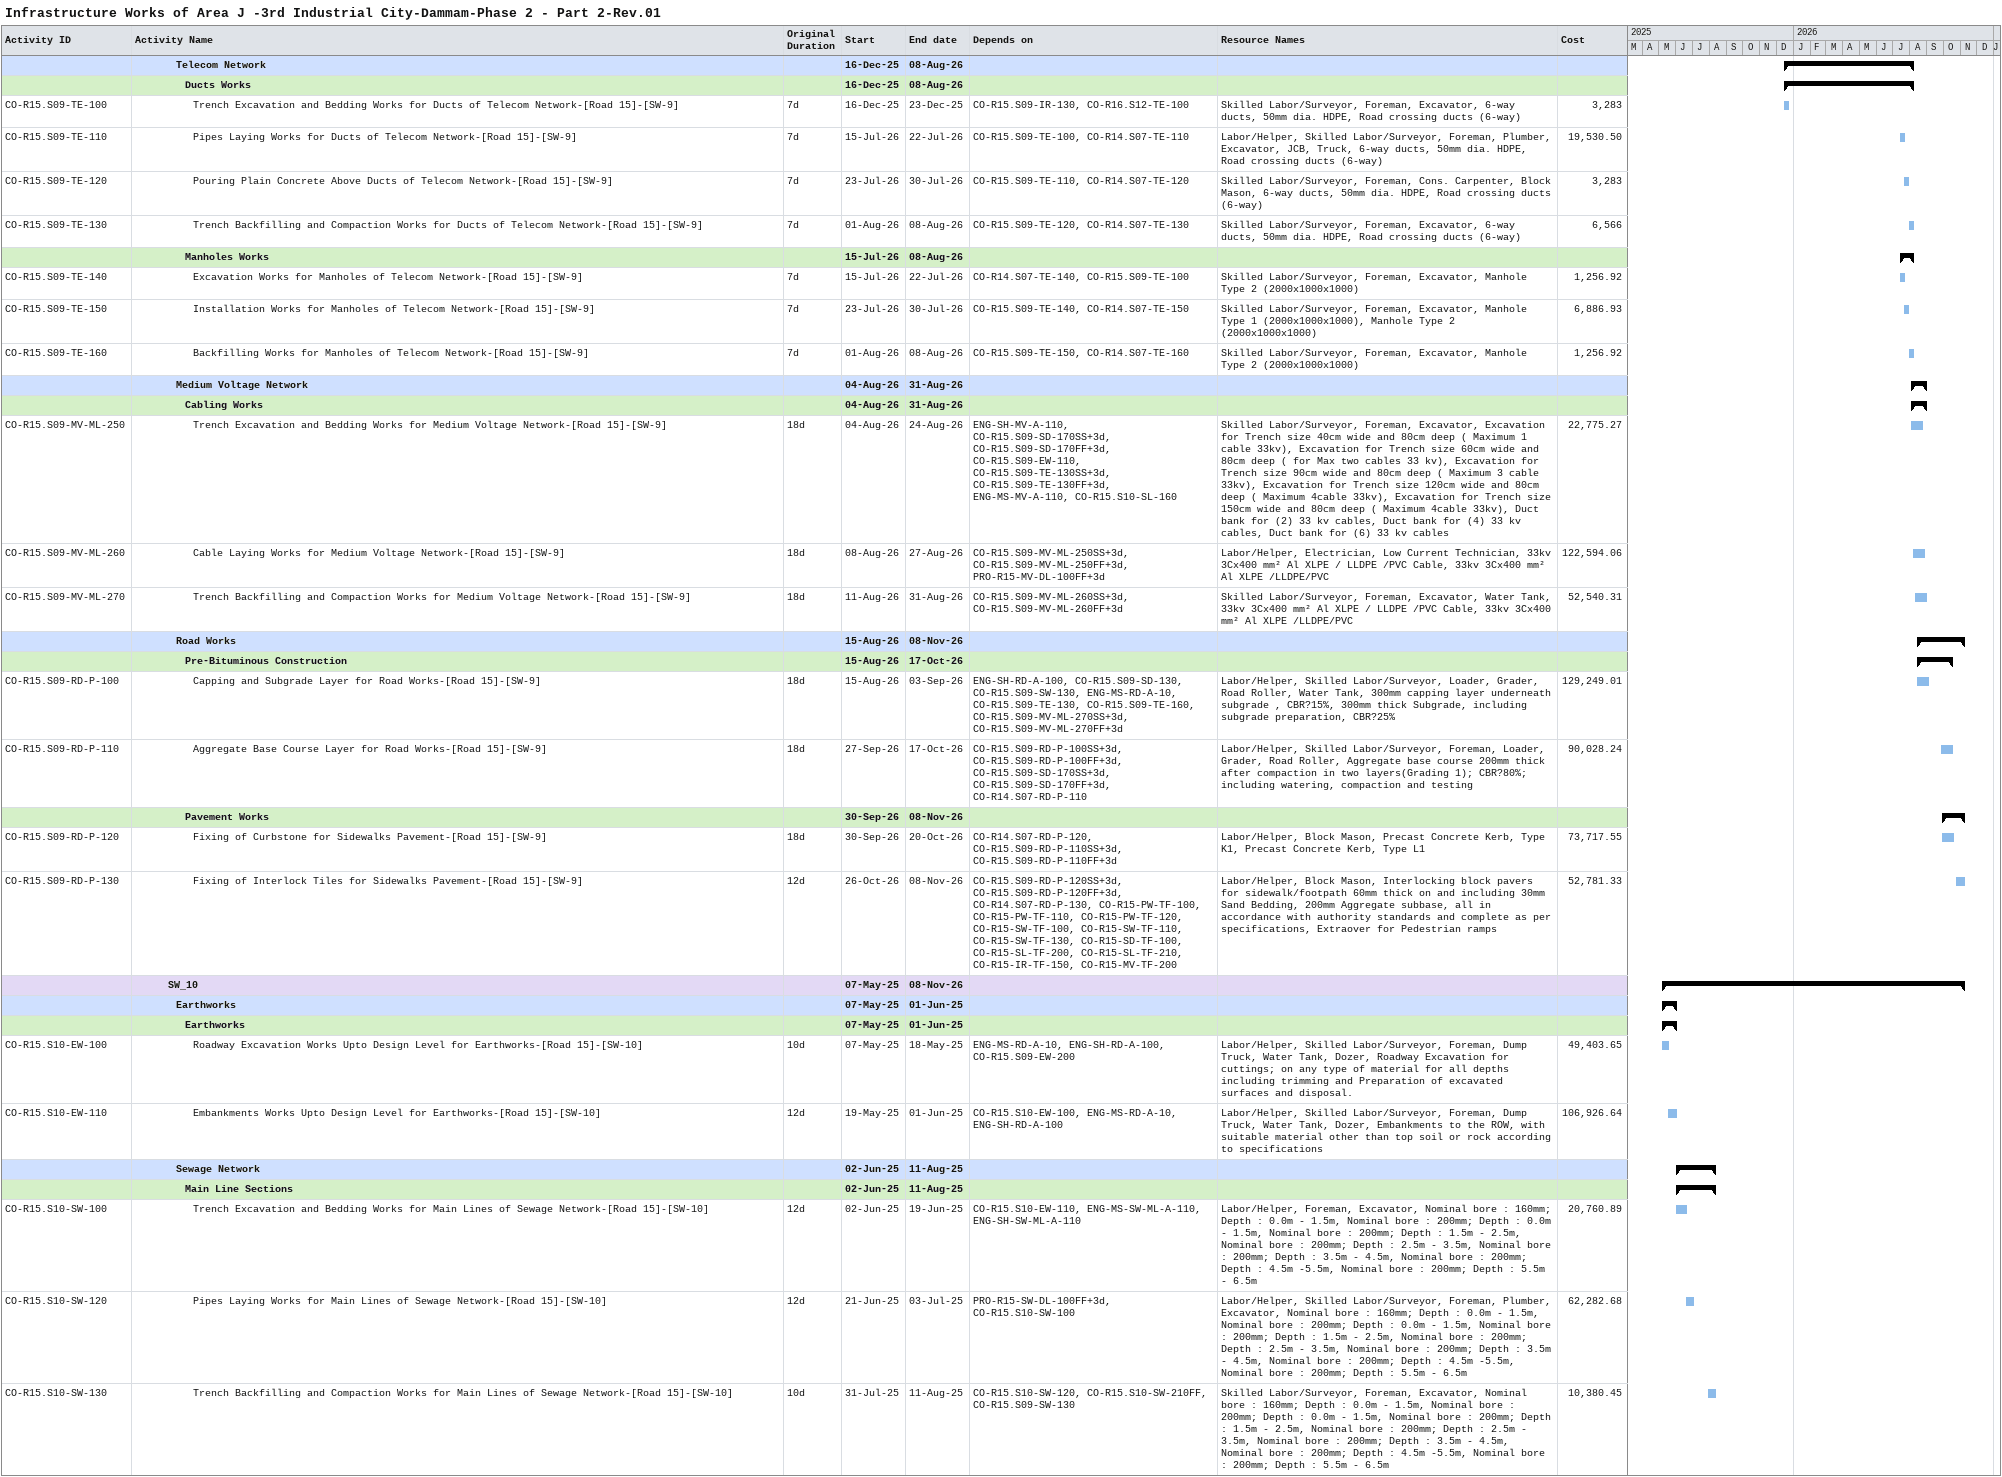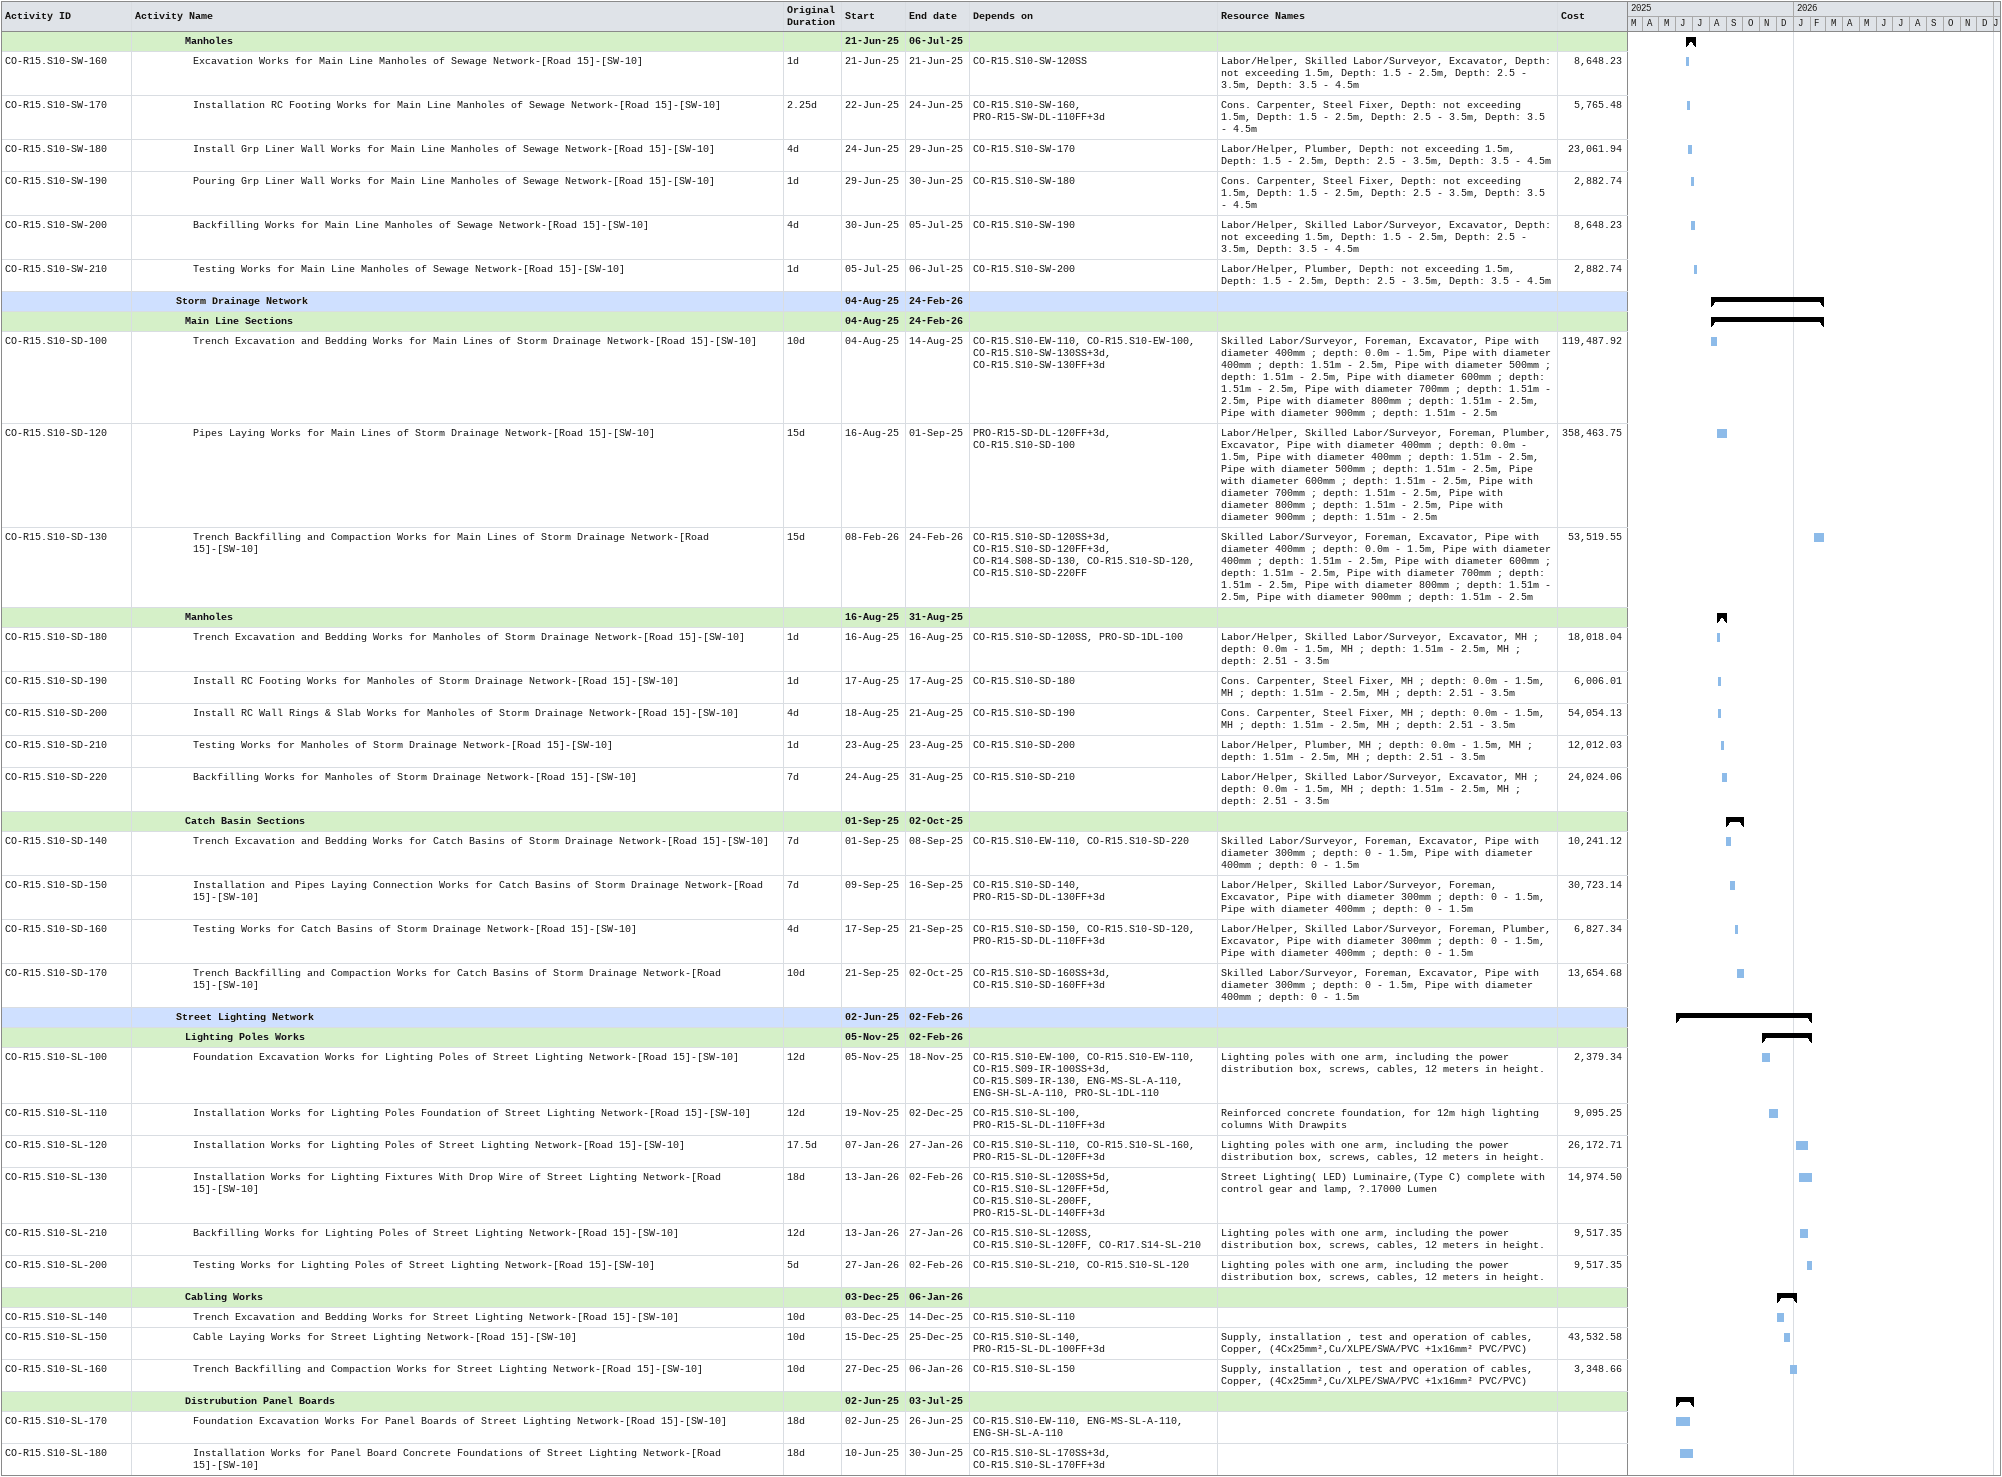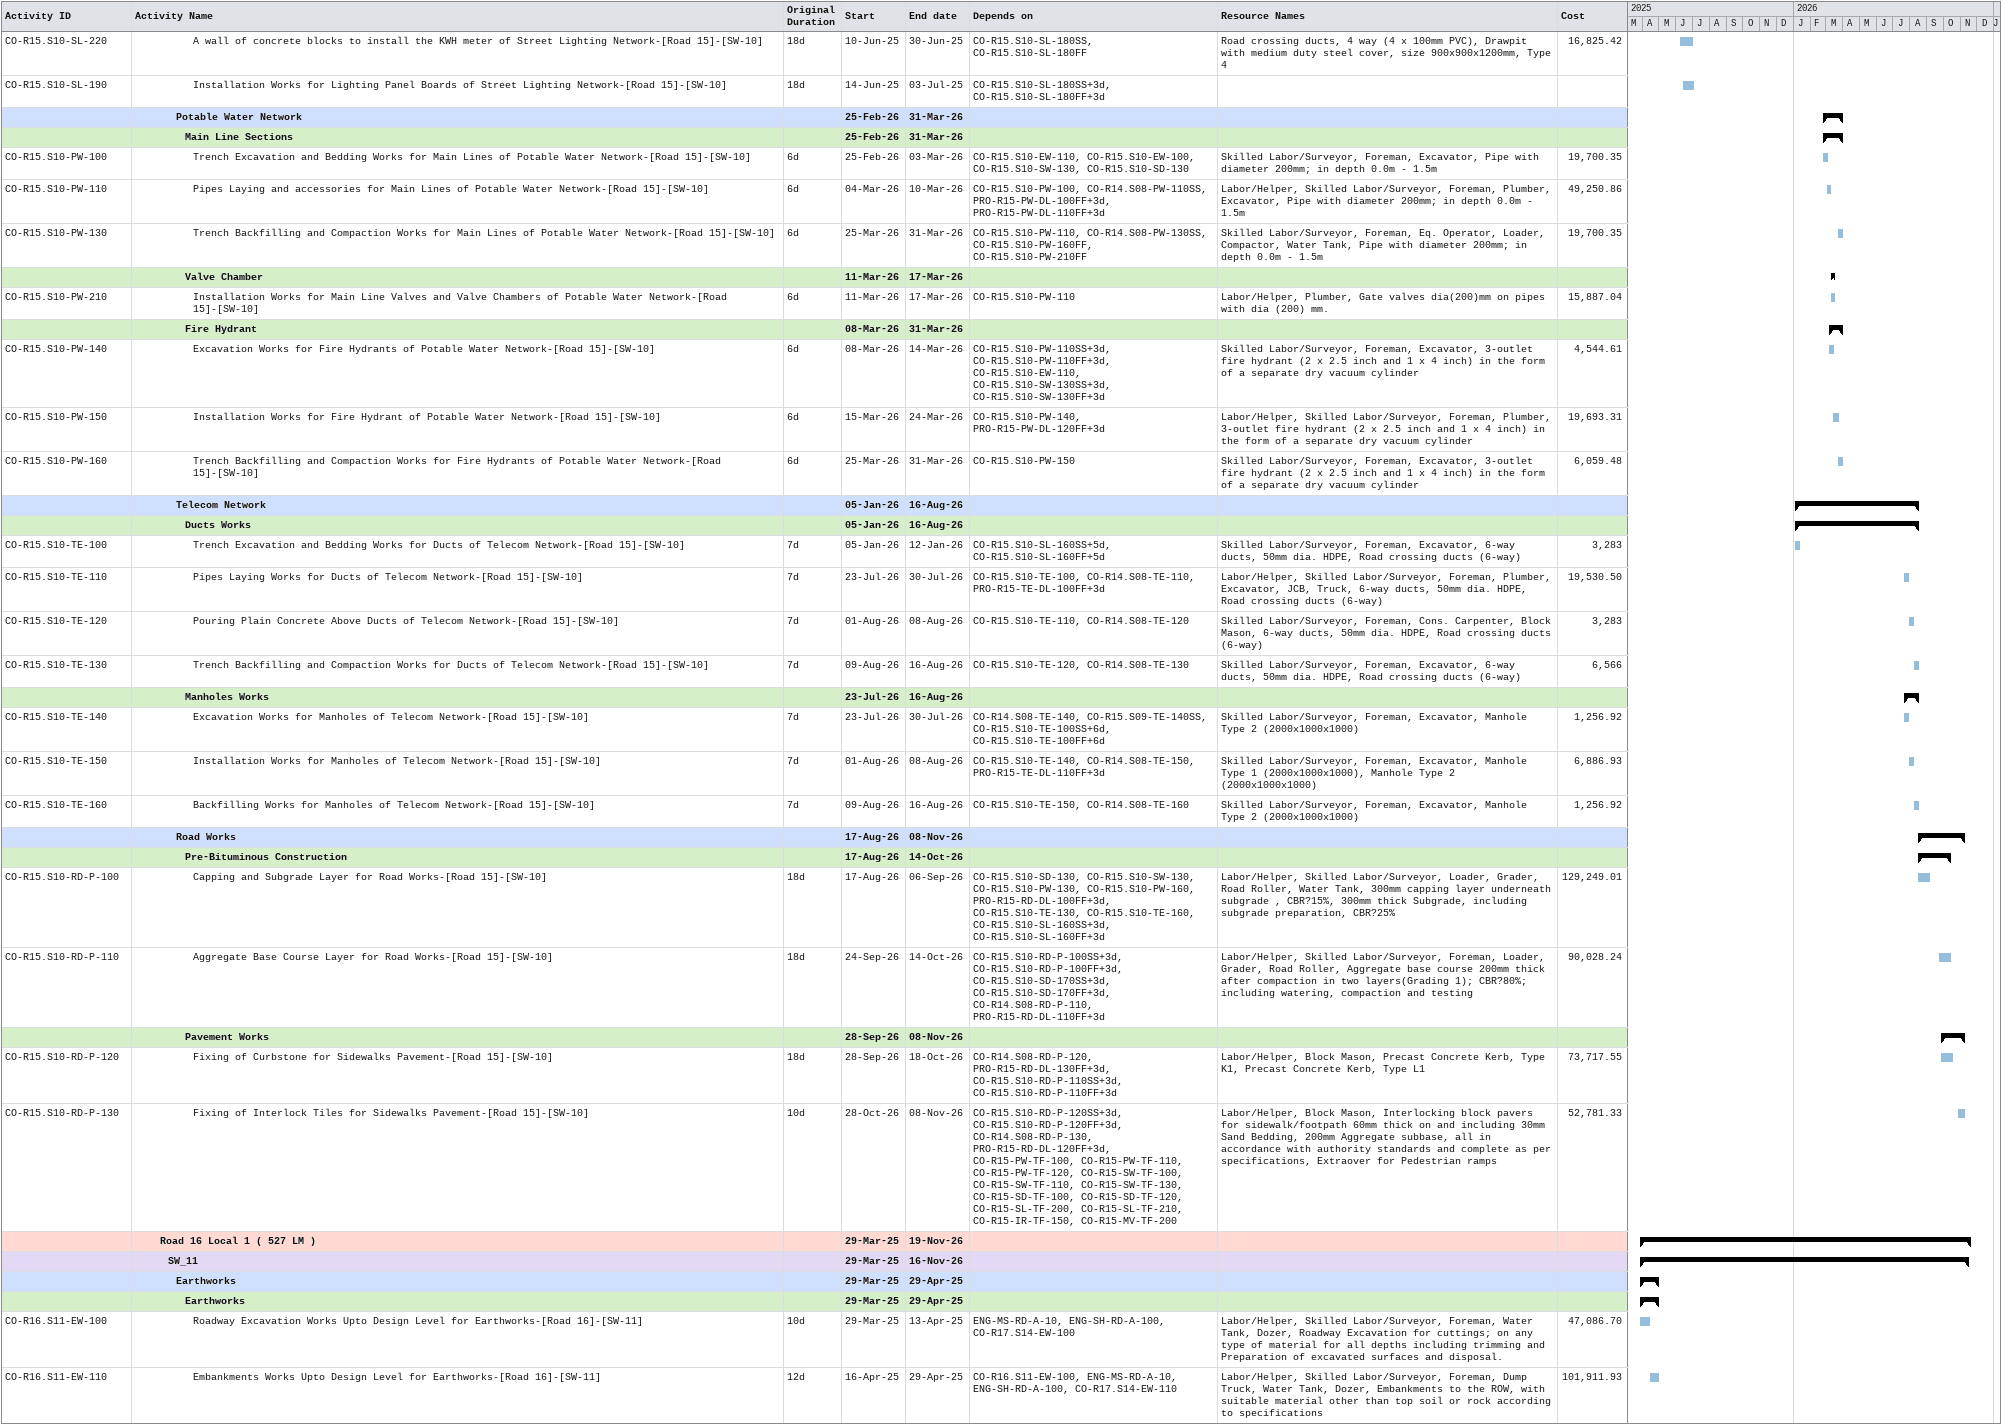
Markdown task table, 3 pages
Infrastructure Works of Area J -3rd Industrial City-Dammam-Phase 2 - Part 2-Rev.01

| ID | Level | Task | Original duration | Start | Finish | Predecessors | Resources | Cost |
|---|---|---|---|---|---|---|---|---|
|  | 6 | **Telecom Network** |  | 2025-12-16 | 2026-08-08 |  |  |  |
|  | 7 | **Ducts Works** |  | 2025-12-16 | 2026-08-08 |  |  |  |
| CO-R15.S09-TE-100 | 8 | Trench Excavation and Bedding Works for Ducts of Telecom Network-[Road 15]-[SW-9] | 7d | 2025-12-16 | 2025-12-23 | CO-R15.S09-IR-130, CO-R16.S12-TE-100 | Skilled Labor/Surveyor, Foreman, Excavator, 6-way ducts, 50mm dia. HDPE, Road crossing ducts (6-way) | 3283 |
| CO-R15.S09-TE-110 | 8 | Pipes Laying Works for Ducts of Telecom Network-[Road 15]-[SW-9] | 7d | 2026-07-15 | 2026-07-22 | CO-R15.S09-TE-100, CO-R14.S07-TE-110 | Labor/Helper, Skilled Labor/Surveyor, Foreman, Plumber, Excavator, JCB, Truck, 6-way ducts, 50mm dia. HDPE, Road crossing ducts (6-way) | 19530.50 |
| CO-R15.S09-TE-120 | 8 | Pouring Plain Concrete Above Ducts of Telecom Network-[Road 15]-[SW-9] | 7d | 2026-07-23 | 2026-07-30 | CO-R15.S09-TE-110, CO-R14.S07-TE-120 | Skilled Labor/Surveyor, Foreman, Cons. Carpenter, Block Mason, 6-way ducts, 50mm dia. HDPE, Road crossing ducts (6-way) | 3283 |
| CO-R15.S09-TE-130 | 8 | Trench Backfilling and Compaction Works for Ducts of Telecom Network-[Road 15]-[SW-9] | 7d | 2026-08-01 | 2026-08-08 | CO-R15.S09-TE-120, CO-R14.S07-TE-130 | Skilled Labor/Surveyor, Foreman, Excavator, 6-way ducts, 50mm dia. HDPE, Road crossing ducts (6-way) | 6566 |
|  | 7 | **Manholes Works** |  | 2026-07-15 | 2026-08-08 |  |  |  |
| CO-R15.S09-TE-140 | 8 | Excavation Works for Manholes of Telecom Network-[Road 15]-[SW-9] | 7d | 2026-07-15 | 2026-07-22 | CO-R14.S07-TE-140, CO-R15.S09-TE-100 | Skilled Labor/Surveyor, Foreman, Excavator, Manhole Type 2 (2000x1000x1000) | 1256.92 |
| CO-R15.S09-TE-150 | 8 | Installation Works for Manholes of Telecom Network-[Road 15]-[SW-9] | 7d | 2026-07-23 | 2026-07-30 | CO-R15.S09-TE-140, CO-R14.S07-TE-150 | Skilled Labor/Surveyor, Foreman, Excavator, Manhole Type 1 (2000x1000x1000), Manhole Type 2 (2000x1000x1000) | 6886.93 |
| CO-R15.S09-TE-160 | 8 | Backfilling Works for Manholes of Telecom Network-[Road 15]-[SW-9] | 7d | 2026-08-01 | 2026-08-08 | CO-R15.S09-TE-150, CO-R14.S07-TE-160 | Skilled Labor/Surveyor, Foreman, Excavator, Manhole Type 2 (2000x1000x1000) | 1256.92 |
|  | 6 | **Medium Voltage Network** |  | 2026-08-04 | 2026-08-31 |  |  |  |
|  | 7 | **Cabling Works** |  | 2026-08-04 | 2026-08-31 |  |  |  |
| CO-R15.S09-MV-ML-250 | 8 | Trench Excavation and Bedding Works for Medium Voltage Network-[Road 15]-[SW-9] | 18d | 2026-08-04 | 2026-08-24 | ENG-SH-MV-A-110, CO-R15.S09-SD-170SS+3d, CO-R15.S09-SD-170FF+3d, CO-R15.S09-EW-110, CO-R15.S09-TE-130SS+3d, CO-R15.S09-TE-130FF+3d, ENG-MS-MV-A-110, CO-R15.S10-SL-160 | Skilled Labor/Surveyor, Foreman, Excavator, Excavation for Trench size 40cm wide and 80cm deep ( Maximum 1 cable 33kv), Excavation for Trench size 60cm wide and 80cm deep ( for Max two cables 33 kv), Excavation for Trench size 90cm wide and 80cm deep ( Maximum 3 cable 33kv), Excavation for Trench size 120cm wide and 80cm deep ( Maximum 4cable 33kv), Excavation for Trench size 150cm wide and 80cm deep ( Maximum 4cable 33kv), Duct bank for (2) 33 kv cables, Duct bank for (4) 33 kv cables, Duct bank for (6) 33 kv cables | 22775.27 |
| CO-R15.S09-MV-ML-260 | 8 | Cable Laying Works for Medium Voltage Network-[Road 15]-[SW-9] | 18d | 2026-08-08 | 2026-08-27 | CO-R15.S09-MV-ML-250SS+3d, CO-R15.S09-MV-ML-250FF+3d, PRO-R15-MV-DL-100FF+3d | Labor/Helper, Electrician, Low Current Technician, 33kv 3Cx400 mm² Al XLPE / LLDPE /PVC Cable, 33kv 3Cx400 mm² Al XLPE /LLDPE/PVC | 122594.06 |
| CO-R15.S09-MV-ML-270 | 8 | Trench Backfilling and Compaction Works for Medium Voltage Network-[Road 15]-[SW-9] | 18d | 2026-08-11 | 2026-08-31 | CO-R15.S09-MV-ML-260SS+3d, CO-R15.S09-MV-ML-260FF+3d | Skilled Labor/Surveyor, Foreman, Excavator, Water Tank, 33kv 3Cx400 mm² Al XLPE / LLDPE /PVC Cable, 33kv 3Cx400 mm² Al XLPE /LLDPE/PVC | 52540.31 |
|  | 6 | **Road Works** |  | 2026-08-15 | 2026-11-08 |  |  |  |
|  | 7 | **Pre-Bituminous Construction** |  | 2026-08-15 | 2026-10-17 |  |  |  |
| CO-R15.S09-RD-P-100 | 8 | Capping and Subgrade Layer for Road Works-[Road 15]-[SW-9] | 18d | 2026-08-15 | 2026-09-03 | ENG-SH-RD-A-100, CO-R15.S09-SD-130, CO-R15.S09-SW-130, ENG-MS-RD-A-10, CO-R15.S09-TE-130, CO-R15.S09-TE-160, CO-R15.S09-MV-ML-270SS+3d, CO-R15.S09-MV-ML-270FF+3d | Labor/Helper, Skilled Labor/Surveyor, Loader, Grader, Road Roller, Water Tank, 300mm capping layer underneath subgrade , CBR?15%, 300mm thick Subgrade, including subgrade preparation, CBR?25% | 129249.01 |
| CO-R15.S09-RD-P-110 | 8 | Aggregate Base Course Layer for Road Works-[Road 15]-[SW-9] | 18d | 2026-09-27 | 2026-10-17 | CO-R15.S09-RD-P-100SS+3d, CO-R15.S09-RD-P-100FF+3d, CO-R15.S09-SD-170SS+3d, CO-R15.S09-SD-170FF+3d, CO-R14.S07-RD-P-110 | Labor/Helper, Skilled Labor/Surveyor, Foreman, Loader, Grader, Road Roller, Aggregate base course 200mm thick after compaction in two layers(Grading 1); CBR?80%; including watering, compaction and testing | 90028.24 |
|  | 7 | **Pavement Works** |  | 2026-09-30 | 2026-11-08 |  |  |  |
| CO-R15.S09-RD-P-120 | 8 | Fixing of Curbstone for Sidewalks Pavement-[Road 15]-[SW-9] | 18d | 2026-09-30 | 2026-10-20 | CO-R14.S07-RD-P-120, CO-R15.S09-RD-P-110SS+3d, CO-R15.S09-RD-P-110FF+3d | Labor/Helper, Block Mason, Precast Concrete Kerb, Type K1, Precast Concrete Kerb, Type L1 | 73717.55 |
| CO-R15.S09-RD-P-130 | 8 | Fixing of Interlock Tiles for Sidewalks Pavement-[Road 15]-[SW-9] | 12d | 2026-10-26 | 2026-11-08 | CO-R15.S09-RD-P-120SS+3d, CO-R15.S09-RD-P-120FF+3d, CO-R14.S07-RD-P-130, CO-R15-PW-TF-100, CO-R15-PW-TF-110, CO-R15-PW-TF-120, CO-R15-SW-TF-100, CO-R15-SW-TF-110, CO-R15-SW-TF-130, CO-R15-SD-TF-100, CO-R15-SL-TF-200, CO-R15-SL-TF-210, CO-R15-IR-TF-150, CO-R15-MV-TF-200 | Labor/Helper, Block Mason, Interlocking block pavers for sidewalk/footpath 60mm thick on and including 30mm Sand Bedding, 200mm Aggregate subbase, all in accordance with authority standards and complete as per specifications, Extraover for Pedestrian ramps | 52781.33 |
|  | 5 | **SW_10** |  | 2025-05-07 | 2026-11-08 |  |  |  |
|  | 6 | **Earthworks** |  | 2025-05-07 | 2025-06-01 |  |  |  |
|  | 7 | **Earthworks** |  | 2025-05-07 | 2025-06-01 |  |  |  |
| CO-R15.S10-EW-100 | 8 | Roadway Excavation Works Upto Design Level for Earthworks-[Road 15]-[SW-10] | 10d | 2025-05-07 | 2025-05-18 | ENG-MS-RD-A-10, ENG-SH-RD-A-100, CO-R15.S09-EW-200 | Labor/Helper, Skilled Labor/Surveyor, Foreman, Dump Truck, Water Tank, Dozer, Roadway Excavation for cuttings; on any type of material for all depths including trimming and Preparation of excavated surfaces and disposal. | 49403.65 |
| CO-R15.S10-EW-110 | 8 | Embankments Works Upto Design Level for Earthworks-[Road 15]-[SW-10] | 12d | 2025-05-19 | 2025-06-01 | CO-R15.S10-EW-100, ENG-MS-RD-A-10, ENG-SH-RD-A-100 | Labor/Helper, Skilled Labor/Surveyor, Foreman, Dump Truck, Water Tank, Dozer, Embankments to the ROW, with suitable material other than top soil or rock according to specifications | 106926.64 |
|  | 6 | **Sewage Network** |  | 2025-06-02 | 2025-08-11 |  |  |  |
|  | 7 | **Main Line Sections** |  | 2025-06-02 | 2025-08-11 |  |  |  |
| CO-R15.S10-SW-100 | 8 | Trench Excavation and Bedding Works for Main Lines of Sewage Network-[Road 15]-[SW-10] | 12d | 2025-06-02 | 2025-06-19 | CO-R15.S10-EW-110, ENG-MS-SW-ML-A-110, ENG-SH-SW-ML-A-110 | Labor/Helper, Foreman, Excavator, Nominal bore : 160mm; Depth : 0.0m - 1.5m, Nominal bore : 200mm; Depth : 0.0m - 1.5m, Nominal bore : 200mm; Depth : 1.5m - 2.5m, Nominal bore : 200mm; Depth : 2.5m - 3.5m, Nominal bore : 200mm; Depth : 3.5m - 4.5m, Nominal bore : 200mm; Depth : 4.5m -5.5m, Nominal bore : 200mm; Depth : 5.5m - 6.5m | 20760.89 |
| CO-R15.S10-SW-120 | 8 | Pipes Laying Works for Main Lines of Sewage Network-[Road 15]-[SW-10] | 12d | 2025-06-21 | 2025-07-03 | PRO-R15-SW-DL-100FF+3d, CO-R15.S10-SW-100 | Labor/Helper, Skilled Labor/Surveyor, Foreman, Plumber, Excavator, Nominal bore : 160mm; Depth : 0.0m - 1.5m, Nominal bore : 200mm; Depth : 0.0m - 1.5m, Nominal bore : 200mm; Depth : 1.5m - 2.5m, Nominal bore : 200mm; Depth : 2.5m - 3.5m, Nominal bore : 200mm; Depth : 3.5m - 4.5m, Nominal bore : 200mm; Depth : 4.5m -5.5m, Nominal bore : 200mm; Depth : 5.5m - 6.5m | 62282.68 |
| CO-R15.S10-SW-130 | 8 | Trench Backfilling and Compaction Works for Main Lines of Sewage Network-[Road 15]-[SW-10] | 10d | 2025-07-31 | 2025-08-11 | CO-R15.S10-SW-120, CO-R15.S10-SW-210FF, CO-R15.S09-SW-130 | Skilled Labor/Surveyor, Foreman, Excavator, Nominal bore : 160mm; Depth : 0.0m - 1.5m, Nominal bore : 200mm; Depth : 0.0m - 1.5m, Nominal bore : 200mm; Depth : 1.5m - 2.5m, Nominal bore : 200mm; Depth : 2.5m - 3.5m, Nominal bore : 200mm; Depth : 3.5m - 4.5m, Nominal bore : 200mm; Depth : 4.5m -5.5m, Nominal bore : 200mm; Depth : 5.5m - 6.5m | 10380.45 |
|  | 7 | **Manholes** |  | 2025-06-21 | 2025-07-06 |  |  |  |
| CO-R15.S10-SW-160 | 8 | Excavation Works for Main Line Manholes of Sewage Network-[Road 15]-[SW-10] | 1d | 2025-06-21 | 2025-06-21 | CO-R15.S10-SW-120SS | Labor/Helper, Skilled Labor/Surveyor, Excavator, Depth: not exceeding 1.5m, Depth: 1.5 - 2.5m, Depth: 2.5 - 3.5m, Depth: 3.5 - 4.5m | 8648.23 |
| CO-R15.S10-SW-170 | 8 | Installation RC Footing Works for Main Line Manholes of Sewage Network-[Road 15]-[SW-10] | 2.25d | 2025-06-22 | 2025-06-24 | CO-R15.S10-SW-160, PRO-R15-SW-DL-110FF+3d | Cons. Carpenter, Steel Fixer, Depth: not exceeding 1.5m, Depth: 1.5 - 2.5m, Depth: 2.5 - 3.5m, Depth: 3.5 - 4.5m | 5765.48 |
| CO-R15.S10-SW-180 | 8 | Install Grp Liner Wall Works for Main Line Manholes of Sewage Network-[Road 15]-[SW-10] | 4d | 2025-06-24 | 2025-06-29 | CO-R15.S10-SW-170 | Labor/Helper, Plumber, Depth: not exceeding 1.5m, Depth: 1.5 - 2.5m, Depth: 2.5 - 3.5m, Depth: 3.5 - 4.5m | 23061.94 |
| CO-R15.S10-SW-190 | 8 | Pouring Grp Liner Wall Works for Main Line Manholes of Sewage Network-[Road 15]-[SW-10] | 1d | 2025-06-29 | 2025-06-30 | CO-R15.S10-SW-180 | Cons. Carpenter, Steel Fixer, Depth: not exceeding 1.5m, Depth: 1.5 - 2.5m, Depth: 2.5 - 3.5m, Depth: 3.5 - 4.5m | 2882.74 |
| CO-R15.S10-SW-200 | 8 | Backfilling Works for Main Line Manholes of Sewage Network-[Road 15]-[SW-10] | 4d | 2025-06-30 | 2025-07-05 | CO-R15.S10-SW-190 | Labor/Helper, Skilled Labor/Surveyor, Excavator, Depth: not exceeding 1.5m, Depth: 1.5 - 2.5m, Depth: 2.5 - 3.5m, Depth: 3.5 - 4.5m | 8648.23 |
| CO-R15.S10-SW-210 | 8 | Testing Works for Main Line Manholes of Sewage Network-[Road 15]-[SW-10] | 1d | 2025-07-05 | 2025-07-06 | CO-R15.S10-SW-200 | Labor/Helper, Plumber, Depth: not exceeding 1.5m, Depth: 1.5 - 2.5m, Depth: 2.5 - 3.5m, Depth: 3.5 - 4.5m | 2882.74 |
|  | 6 | **Storm Drainage Network** |  | 2025-08-04 | 2026-02-24 |  |  |  |
|  | 7 | **Main Line Sections** |  | 2025-08-04 | 2026-02-24 |  |  |  |
| CO-R15.S10-SD-100 | 8 | Trench Excavation and Bedding Works for Main Lines of Storm Drainage Network-[Road 15]-[SW-10] | 10d | 2025-08-04 | 2025-08-14 | CO-R15.S10-EW-110, CO-R15.S10-EW-100, CO-R15.S10-SW-130SS+3d, CO-R15.S10-SW-130FF+3d | Skilled Labor/Surveyor, Foreman, Excavator, Pipe with diameter 400mm ; depth: 0.0m - 1.5m, Pipe with diameter 400mm ; depth: 1.51m - 2.5m, Pipe with diameter 500mm ; depth: 1.51m - 2.5m, Pipe with diameter 600mm ; depth: 1.51m - 2.5m, Pipe with diameter 700mm ; depth: 1.51m - 2.5m, Pipe with diameter 800mm ; depth: 1.51m - 2.5m, Pipe with diameter 900mm ; depth: 1.51m - 2.5m | 119487.92 |
| CO-R15.S10-SD-120 | 8 | Pipes Laying Works for Main Lines of Storm Drainage Network-[Road 15]-[SW-10] | 15d | 2025-08-16 | 2025-09-01 | PRO-R15-SD-DL-120FF+3d, CO-R15.S10-SD-100 | Labor/Helper, Skilled Labor/Surveyor, Foreman, Plumber, Excavator, Pipe with diameter 400mm ; depth: 0.0m - 1.5m, Pipe with diameter 400mm ; depth: 1.51m - 2.5m, Pipe with diameter 500mm ; depth: 1.51m - 2.5m, Pipe with diameter 600mm ; depth: 1.51m - 2.5m, Pipe with diameter 700mm ; depth: 1.51m - 2.5m, Pipe with diameter 800mm ; depth: 1.51m - 2.5m, Pipe with diameter 900mm ; depth: 1.51m - 2.5m | 358463.75 |
| CO-R15.S10-SD-130 | 8 | Trench Backfilling and Compaction Works for Main Lines of Storm Drainage Network-[Road 15]-[SW-10] | 15d | 2026-02-08 | 2026-02-24 | CO-R15.S10-SD-120SS+3d, CO-R15.S10-SD-120FF+3d, CO-R14.S08-SD-130, CO-R15.S10-SD-120, CO-R15.S10-SD-220FF | Skilled Labor/Surveyor, Foreman, Excavator, Pipe with diameter 400mm ; depth: 0.0m - 1.5m, Pipe with diameter 400mm ; depth: 1.51m - 2.5m, Pipe with diameter 600mm ; depth: 1.51m - 2.5m, Pipe with diameter 700mm ; depth: 1.51m - 2.5m, Pipe with diameter 800mm ; depth: 1.51m - 2.5m, Pipe with diameter 900mm ; depth: 1.51m - 2.5m | 53519.55 |
|  | 7 | **Manholes** |  | 2025-08-16 | 2025-08-31 |  |  |  |
| CO-R15.S10-SD-180 | 8 | Trench Excavation and Bedding Works for Manholes of Storm Drainage Network-[Road 15]-[SW-10] | 1d | 2025-08-16 | 2025-08-16 | CO-R15.S10-SD-120SS, PRO-SD-1DL-100 | Labor/Helper, Skilled Labor/Surveyor, Excavator, MH ; depth: 0.0m - 1.5m, MH ; depth: 1.51m - 2.5m, MH ; depth: 2.51 - 3.5m | 18018.04 |
| CO-R15.S10-SD-190 | 8 | Install RC Footing Works for Manholes of Storm Drainage Network-[Road 15]-[SW-10] | 1d | 2025-08-17 | 2025-08-17 | CO-R15.S10-SD-180 | Cons. Carpenter, Steel Fixer, MH ; depth: 0.0m - 1.5m, MH ; depth: 1.51m - 2.5m, MH ; depth: 2.51 - 3.5m | 6006.01 |
| CO-R15.S10-SD-200 | 8 | Install RC Wall Rings & Slab Works for Manholes of Storm Drainage Network-[Road 15]-[SW-10] | 4d | 2025-08-18 | 2025-08-21 | CO-R15.S10-SD-190 | Cons. Carpenter, Steel Fixer, MH ; depth: 0.0m - 1.5m, MH ; depth: 1.51m - 2.5m, MH ; depth: 2.51 - 3.5m | 54054.13 |
| CO-R15.S10-SD-210 | 8 | Testing Works for Manholes of Storm Drainage Network-[Road 15]-[SW-10] | 1d | 2025-08-23 | 2025-08-23 | CO-R15.S10-SD-200 | Labor/Helper, Plumber, MH ; depth: 0.0m - 1.5m, MH ; depth: 1.51m - 2.5m, MH ; depth: 2.51 - 3.5m | 12012.03 |
| CO-R15.S10-SD-220 | 8 | Backfilling Works for Manholes of Storm Drainage Network-[Road 15]-[SW-10] | 7d | 2025-08-24 | 2025-08-31 | CO-R15.S10-SD-210 | Labor/Helper, Skilled Labor/Surveyor, Excavator, MH ; depth: 0.0m - 1.5m, MH ; depth: 1.51m - 2.5m, MH ; depth: 2.51 - 3.5m | 24024.06 |
|  | 7 | **Catch Basin Sections** |  | 2025-09-01 | 2025-10-02 |  |  |  |
| CO-R15.S10-SD-140 | 8 | Trench Excavation and Bedding Works for Catch Basins of Storm Drainage Network-[Road 15]-[SW-10] | 7d | 2025-09-01 | 2025-09-08 | CO-R15.S10-EW-110, CO-R15.S10-SD-220 | Skilled Labor/Surveyor, Foreman, Excavator, Pipe with diameter 300mm ; depth: 0 - 1.5m, Pipe with diameter 400mm ; depth: 0 - 1.5m | 10241.12 |
| CO-R15.S10-SD-150 | 8 | Installation and Pipes Laying Connection Works for Catch Basins of Storm Drainage Network-[Road 15]-[SW-10] | 7d | 2025-09-09 | 2025-09-16 | CO-R15.S10-SD-140, PRO-R15-SD-DL-130FF+3d | Labor/Helper, Skilled Labor/Surveyor, Foreman, Excavator, Pipe with diameter 300mm ; depth: 0 - 1.5m, Pipe with diameter 400mm ; depth: 0 - 1.5m | 30723.14 |
| CO-R15.S10-SD-160 | 8 | Testing Works for Catch Basins of Storm Drainage Network-[Road 15]-[SW-10] | 4d | 2025-09-17 | 2025-09-21 | CO-R15.S10-SD-150, CO-R15.S10-SD-120, PRO-R15-SD-DL-110FF+3d | Labor/Helper, Skilled Labor/Surveyor, Foreman, Plumber, Excavator, Pipe with diameter 300mm ; depth: 0 - 1.5m, Pipe with diameter 400mm ; depth: 0 - 1.5m | 6827.34 |
| CO-R15.S10-SD-170 | 8 | Trench Backfilling and Compaction Works for Catch Basins of Storm Drainage Network-[Road 15]-[SW-10] | 10d | 2025-09-21 | 2025-10-02 | CO-R15.S10-SD-160SS+3d, CO-R15.S10-SD-160FF+3d | Skilled Labor/Surveyor, Foreman, Excavator, Pipe with diameter 300mm ; depth: 0 - 1.5m, Pipe with diameter 400mm ; depth: 0 - 1.5m | 13654.68 |
|  | 6 | **Street Lighting Network** |  | 2025-06-02 | 2026-02-02 |  |  |  |
|  | 7 | **Lighting Poles Works** |  | 2025-11-05 | 2026-02-02 |  |  |  |
| CO-R15.S10-SL-100 | 8 | Foundation Excavation Works for Lighting Poles of Street Lighting Network-[Road 15]-[SW-10] | 12d | 2025-11-05 | 2025-11-18 | CO-R15.S10-EW-100, CO-R15.S10-EW-110, CO-R15.S09-IR-100SS+3d, CO-R15.S09-IR-130, ENG-MS-SL-A-110, ENG-SH-SL-A-110, PRO-SL-1DL-110 | Lighting poles with one arm, including the power distribution box, screws, cables, 12 meters in height. | 2379.34 |
| CO-R15.S10-SL-110 | 8 | Installation Works for Lighting Poles Foundation of Street Lighting Network-[Road 15]-[SW-10] | 12d | 2025-11-19 | 2025-12-02 | CO-R15.S10-SL-100, PRO-R15-SL-DL-110FF+3d | Reinforced concrete foundation, for 12m high lighting columns With Drawpits | 9095.25 |
| CO-R15.S10-SL-120 | 8 | Installation Works for Lighting Poles of Street Lighting Network-[Road 15]-[SW-10] | 17.5d | 2026-01-07 | 2026-01-27 | CO-R15.S10-SL-110, CO-R15.S10-SL-160, PRO-R15-SL-DL-120FF+3d | Lighting poles with one arm, including the power distribution box, screws, cables, 12 meters in height. | 26172.71 |
| CO-R15.S10-SL-130 | 8 | Installation Works for Lighting Fixtures With Drop Wire of Street Lighting Network-[Road 15]-[SW-10] | 18d | 2026-01-13 | 2026-02-02 | CO-R15.S10-SL-120SS+5d, CO-R15.S10-SL-120FF+5d, CO-R15.S10-SL-200FF, PRO-R15-SL-DL-140FF+3d | Street Lighting( LED) Luminaire,(Type C) complete with control gear and lamp, ?.17000 Lumen | 14974.50 |
| CO-R15.S10-SL-210 | 8 | Backfilling Works for Lighting Poles of Street Lighting Network-[Road 15]-[SW-10] | 12d | 2026-01-13 | 2026-01-27 | CO-R15.S10-SL-120SS, CO-R15.S10-SL-120FF, CO-R17.S14-SL-210 | Lighting poles with one arm, including the power distribution box, screws, cables, 12 meters in height. | 9517.35 |
| CO-R15.S10-SL-200 | 8 | Testing Works for Lighting Poles of Street Lighting Network-[Road 15]-[SW-10] | 5d | 2026-01-27 | 2026-02-02 | CO-R15.S10-SL-210, CO-R15.S10-SL-120 | Lighting poles with one arm, including the power distribution box, screws, cables, 12 meters in height. | 9517.35 |
|  | 7 | **Cabling Works** |  | 2025-12-03 | 2026-01-06 |  |  |  |
| CO-R15.S10-SL-140 | 8 | Trench Excavation and Bedding Works for Street Lighting Network-[Road 15]-[SW-10] | 10d | 2025-12-03 | 2025-12-14 | CO-R15.S10-SL-110 |  |  |
| CO-R15.S10-SL-150 | 8 | Cable Laying Works for Street Lighting Network-[Road 15]-[SW-10] | 10d | 2025-12-15 | 2025-12-25 | CO-R15.S10-SL-140, PRO-R15-SL-DL-100FF+3d | Supply, installation , test and operation of cables, Copper, (4Cx25mm²,Cu/XLPE/SWA/PVC +1x16mm² PVC/PVC) | 43532.58 |
| CO-R15.S10-SL-160 | 8 | Trench Backfilling and Compaction Works for Street Lighting Network-[Road 15]-[SW-10] | 10d | 2025-12-27 | 2026-01-06 | CO-R15.S10-SL-150 | Supply, installation , test and operation of cables, Copper, (4Cx25mm²,Cu/XLPE/SWA/PVC +1x16mm² PVC/PVC) | 3348.66 |
|  | 7 | **Distrubution Panel Boards** |  | 2025-06-02 | 2025-07-03 |  |  |  |
| CO-R15.S10-SL-170 | 8 | Foundation Excavation Works For Panel Boards of Street Lighting Network-[Road 15]-[SW-10] | 18d | 2025-06-02 | 2025-06-26 | CO-R15.S10-EW-110, ENG-MS-SL-A-110, ENG-SH-SL-A-110 |  |  |
| CO-R15.S10-SL-180 | 8 | Installation Works for Panel Board Concrete Foundations of Street Lighting Network-[Road 15]-[SW-10] | 18d | 2025-06-10 | 2025-06-30 | CO-R15.S10-SL-170SS+3d, CO-R15.S10-SL-170FF+3d |  |  |
| CO-R15.S10-SL-220 | 8 | A wall of concrete blocks to install the KWH meter of Street Lighting Network-[Road 15]-[SW-10] | 18d | 2025-06-10 | 2025-06-30 | CO-R15.S10-SL-180SS, CO-R15.S10-SL-180FF | Road crossing ducts, 4 way (4 x 100mm PVC), Drawpit with medium duty steel cover, size 900x900x1200mm, Type 4 | 16825.42 |
| CO-R15.S10-SL-190 | 8 | Installation Works for Lighting Panel Boards of Street Lighting Network-[Road 15]-[SW-10] | 18d | 2025-06-14 | 2025-07-03 | CO-R15.S10-SL-180SS+3d, CO-R15.S10-SL-180FF+3d |  |  |
|  | 6 | **Potable Water Network** |  | 2026-02-25 | 2026-03-31 |  |  |  |
|  | 7 | **Main Line Sections** |  | 2026-02-25 | 2026-03-31 |  |  |  |
| CO-R15.S10-PW-100 | 8 | Trench Excavation and Bedding Works for Main Lines of Potable Water Network-[Road 15]-[SW-10] | 6d | 2026-02-25 | 2026-03-03 | CO-R15.S10-EW-110, CO-R15.S10-EW-100, CO-R15.S10-SW-130, CO-R15.S10-SD-130 | Skilled Labor/Surveyor, Foreman, Excavator, Pipe with diameter 200mm; in depth 0.0m - 1.5m | 19700.35 |
| CO-R15.S10-PW-110 | 8 | Pipes Laying and accessories for Main Lines of Potable Water Network-[Road 15]-[SW-10] | 6d | 2026-03-04 | 2026-03-10 | CO-R15.S10-PW-100, CO-R14.S08-PW-110SS, PRO-R15-PW-DL-100FF+3d, PRO-R15-PW-DL-110FF+3d | Labor/Helper, Skilled Labor/Surveyor, Foreman, Plumber, Excavator, Pipe with diameter 200mm; in depth 0.0m - 1.5m | 49250.86 |
| CO-R15.S10-PW-130 | 8 | Trench Backfilling and Compaction Works for Main Lines of Potable Water Network-[Road 15]-[SW-10] | 6d | 2026-03-25 | 2026-03-31 | CO-R15.S10-PW-110, CO-R14.S08-PW-130SS, CO-R15.S10-PW-160FF, CO-R15.S10-PW-210FF | Skilled Labor/Surveyor, Foreman, Eq. Operator, Loader, Compactor, Water Tank, Pipe with diameter 200mm; in depth 0.0m - 1.5m | 19700.35 |
|  | 7 | **Valve Chamber** |  | 2026-03-11 | 2026-03-17 |  |  |  |
| CO-R15.S10-PW-210 | 8 | Installation Works for Main Line Valves and Valve Chambers of Potable Water Network-[Road 15]-[SW-10] | 6d | 2026-03-11 | 2026-03-17 | CO-R15.S10-PW-110 | Labor/Helper, Plumber, Gate valves dia(200)mm on pipes with dia (200) mm. | 15887.04 |
|  | 7 | **Fire Hydrant** |  | 2026-03-08 | 2026-03-31 |  |  |  |
| CO-R15.S10-PW-140 | 8 | Excavation Works for Fire Hydrants of Potable Water Network-[Road 15]-[SW-10] | 6d | 2026-03-08 | 2026-03-14 | CO-R15.S10-PW-110SS+3d, CO-R15.S10-PW-110FF+3d, CO-R15.S10-EW-110, CO-R15.S10-SW-130SS+3d, CO-R15.S10-SW-130FF+3d | Skilled Labor/Surveyor, Foreman, Excavator, 3-outlet fire hydrant (2 x 2.5 inch and 1 x 4 inch) in the form of a separate dry vacuum cylinder | 4544.61 |
| CO-R15.S10-PW-150 | 8 | Installation Works for Fire Hydrant of Potable Water Network-[Road 15]-[SW-10] | 6d | 2026-03-15 | 2026-03-24 | CO-R15.S10-PW-140, PRO-R15-PW-DL-120FF+3d | Labor/Helper, Skilled Labor/Surveyor, Foreman, Plumber, 3-outlet fire hydrant (2 x 2.5 inch and 1 x 4 inch) in the form of a separate dry vacuum cylinder | 19693.31 |
| CO-R15.S10-PW-160 | 8 | Trench Backfilling and Compaction Works for Fire Hydrants of Potable Water Network-[Road 15]-[SW-10] | 6d | 2026-03-25 | 2026-03-31 | CO-R15.S10-PW-150 | Skilled Labor/Surveyor, Foreman, Excavator, 3-outlet fire hydrant (2 x 2.5 inch and 1 x 4 inch) in the form of a separate dry vacuum cylinder | 6059.48 |
|  | 6 | **Telecom Network** |  | 2026-01-05 | 2026-08-16 |  |  |  |
|  | 7 | **Ducts Works** |  | 2026-01-05 | 2026-08-16 |  |  |  |
| CO-R15.S10-TE-100 | 8 | Trench Excavation and Bedding Works for Ducts of Telecom Network-[Road 15]-[SW-10] | 7d | 2026-01-05 | 2026-01-12 | CO-R15.S10-SL-160SS+5d, CO-R15.S10-SL-160FF+5d | Skilled Labor/Surveyor, Foreman, Excavator, 6-way ducts, 50mm dia. HDPE, Road crossing ducts (6-way) | 3283 |
| CO-R15.S10-TE-110 | 8 | Pipes Laying Works for Ducts of Telecom Network-[Road 15]-[SW-10] | 7d | 2026-07-23 | 2026-07-30 | CO-R15.S10-TE-100, CO-R14.S08-TE-110, PRO-R15-TE-DL-100FF+3d | Labor/Helper, Skilled Labor/Surveyor, Foreman, Plumber, Excavator, JCB, Truck, 6-way ducts, 50mm dia. HDPE, Road crossing ducts (6-way) | 19530.50 |
| CO-R15.S10-TE-120 | 8 | Pouring Plain Concrete Above Ducts of Telecom Network-[Road 15]-[SW-10] | 7d | 2026-08-01 | 2026-08-08 | CO-R15.S10-TE-110, CO-R14.S08-TE-120 | Skilled Labor/Surveyor, Foreman, Cons. Carpenter, Block Mason, 6-way ducts, 50mm dia. HDPE, Road crossing ducts (6-way) | 3283 |
| CO-R15.S10-TE-130 | 8 | Trench Backfilling and Compaction Works for Ducts of Telecom Network-[Road 15]-[SW-10] | 7d | 2026-08-09 | 2026-08-16 | CO-R15.S10-TE-120, CO-R14.S08-TE-130 | Skilled Labor/Surveyor, Foreman, Excavator, 6-way ducts, 50mm dia. HDPE, Road crossing ducts (6-way) | 6566 |
|  | 7 | **Manholes Works** |  | 2026-07-23 | 2026-08-16 |  |  |  |
| CO-R15.S10-TE-140 | 8 | Excavation Works for Manholes of Telecom Network-[Road 15]-[SW-10] | 7d | 2026-07-23 | 2026-07-30 | CO-R14.S08-TE-140, CO-R15.S09-TE-140SS, CO-R15.S10-TE-100SS+6d, CO-R15.S10-TE-100FF+6d | Skilled Labor/Surveyor, Foreman, Excavator, Manhole Type 2 (2000x1000x1000) | 1256.92 |
| CO-R15.S10-TE-150 | 8 | Installation Works for Manholes of Telecom Network-[Road 15]-[SW-10] | 7d | 2026-08-01 | 2026-08-08 | CO-R15.S10-TE-140, CO-R14.S08-TE-150, PRO-R15-TE-DL-110FF+3d | Skilled Labor/Surveyor, Foreman, Excavator, Manhole Type 1 (2000x1000x1000), Manhole Type 2 (2000x1000x1000) | 6886.93 |
| CO-R15.S10-TE-160 | 8 | Backfilling Works for Manholes of Telecom Network-[Road 15]-[SW-10] | 7d | 2026-08-09 | 2026-08-16 | CO-R15.S10-TE-150, CO-R14.S08-TE-160 | Skilled Labor/Surveyor, Foreman, Excavator, Manhole Type 2 (2000x1000x1000) | 1256.92 |
|  | 6 | **Road Works** |  | 2026-08-17 | 2026-11-08 |  |  |  |
|  | 7 | **Pre-Bituminous Construction** |  | 2026-08-17 | 2026-10-14 |  |  |  |
| CO-R15.S10-RD-P-100 | 8 | Capping and Subgrade Layer for Road Works-[Road 15]-[SW-10] | 18d | 2026-08-17 | 2026-09-06 | CO-R15.S10-SD-130, CO-R15.S10-SW-130, CO-R15.S10-PW-130, CO-R15.S10-PW-160, PRO-R15-RD-DL-100FF+3d, CO-R15.S10-TE-130, CO-R15.S10-TE-160, CO-R15.S10-SL-160SS+3d, CO-R15.S10-SL-160FF+3d | Labor/Helper, Skilled Labor/Surveyor, Loader, Grader, Road Roller, Water Tank, 300mm capping layer underneath subgrade , CBR?15%, 300mm thick Subgrade, including subgrade preparation, CBR?25% | 129249.01 |
| CO-R15.S10-RD-P-110 | 8 | Aggregate Base Course Layer for Road Works-[Road 15]-[SW-10] | 18d | 2026-09-24 | 2026-10-14 | CO-R15.S10-RD-P-100SS+3d, CO-R15.S10-RD-P-100FF+3d, CO-R15.S10-SD-170SS+3d, CO-R15.S10-SD-170FF+3d, CO-R14.S08-RD-P-110, PRO-R15-RD-DL-110FF+3d | Labor/Helper, Skilled Labor/Surveyor, Foreman, Loader, Grader, Road Roller, Aggregate base course 200mm thick after compaction in two layers(Grading 1); CBR?80%; including watering, compaction and testing | 90028.24 |
|  | 7 | **Pavement Works** |  | 2026-09-28 | 2026-11-08 |  |  |  |
| CO-R15.S10-RD-P-120 | 8 | Fixing of Curbstone for Sidewalks Pavement-[Road 15]-[SW-10] | 18d | 2026-09-28 | 2026-10-18 | CO-R14.S08-RD-P-120, PRO-R15-RD-DL-130FF+3d, CO-R15.S10-RD-P-110SS+3d, CO-R15.S10-RD-P-110FF+3d | Labor/Helper, Block Mason, Precast Concrete Kerb, Type K1, Precast Concrete Kerb, Type L1 | 73717.55 |
| CO-R15.S10-RD-P-130 | 8 | Fixing of Interlock Tiles for Sidewalks Pavement-[Road 15]-[SW-10] | 10d | 2026-10-28 | 2026-11-08 | CO-R15.S10-RD-P-120SS+3d, CO-R15.S10-RD-P-120FF+3d, CO-R14.S08-RD-P-130, PRO-R15-RD-DL-120FF+3d, CO-R15-PW-TF-100, CO-R15-PW-TF-110, CO-R15-PW-TF-120, CO-R15-SW-TF-100, CO-R15-SW-TF-110, CO-R15-SW-TF-130, CO-R15-SD-TF-100, CO-R15-SD-TF-120, CO-R15-SL-TF-200, CO-R15-SL-TF-210, CO-R15-IR-TF-150, CO-R15-MV-TF-200 | Labor/Helper, Block Mason, Interlocking block pavers for sidewalk/footpath 60mm thick on and including 30mm Sand Bedding, 200mm Aggregate subbase, all in accordance with authority standards and complete as per specifications, Extraover for Pedestrian ramps | 52781.33 |
|  | 4 | **Road 16 Local 1 ( 527 LM )** |  | 2025-03-29 | 2026-11-19 |  |  |  |
|  | 5 | **SW_11** |  | 2025-03-29 | 2026-11-16 |  |  |  |
|  | 6 | **Earthworks** |  | 2025-03-29 | 2025-04-29 |  |  |  |
|  | 7 | **Earthworks** |  | 2025-03-29 | 2025-04-29 |  |  |  |
| CO-R16.S11-EW-100 | 8 | Roadway Excavation Works Upto Design Level for Earthworks-[Road 16]-[SW-11] | 10d | 2025-03-29 | 2025-04-13 | ENG-MS-RD-A-10, ENG-SH-RD-A-100, CO-R17.S14-EW-100 | Labor/Helper, Skilled Labor/Surveyor, Foreman, Water Tank, Dozer, Roadway Excavation for cuttings; on any type of material for all depths including trimming and Preparation of excavated surfaces and disposal. | 47086.70 |
| CO-R16.S11-EW-110 | 8 | Embankments Works Upto Design Level for Earthworks-[Road 16]-[SW-11] | 12d | 2025-04-16 | 2025-04-29 | CO-R16.S11-EW-100, ENG-MS-RD-A-10, ENG-SH-RD-A-100, CO-R17.S14-EW-110 | Labor/Helper, Skilled Labor/Surveyor, Foreman, Dump Truck, Water Tank, Dozer, Embankments to the ROW, with suitable material other than top soil or rock according to specifications | 101911.93 |
